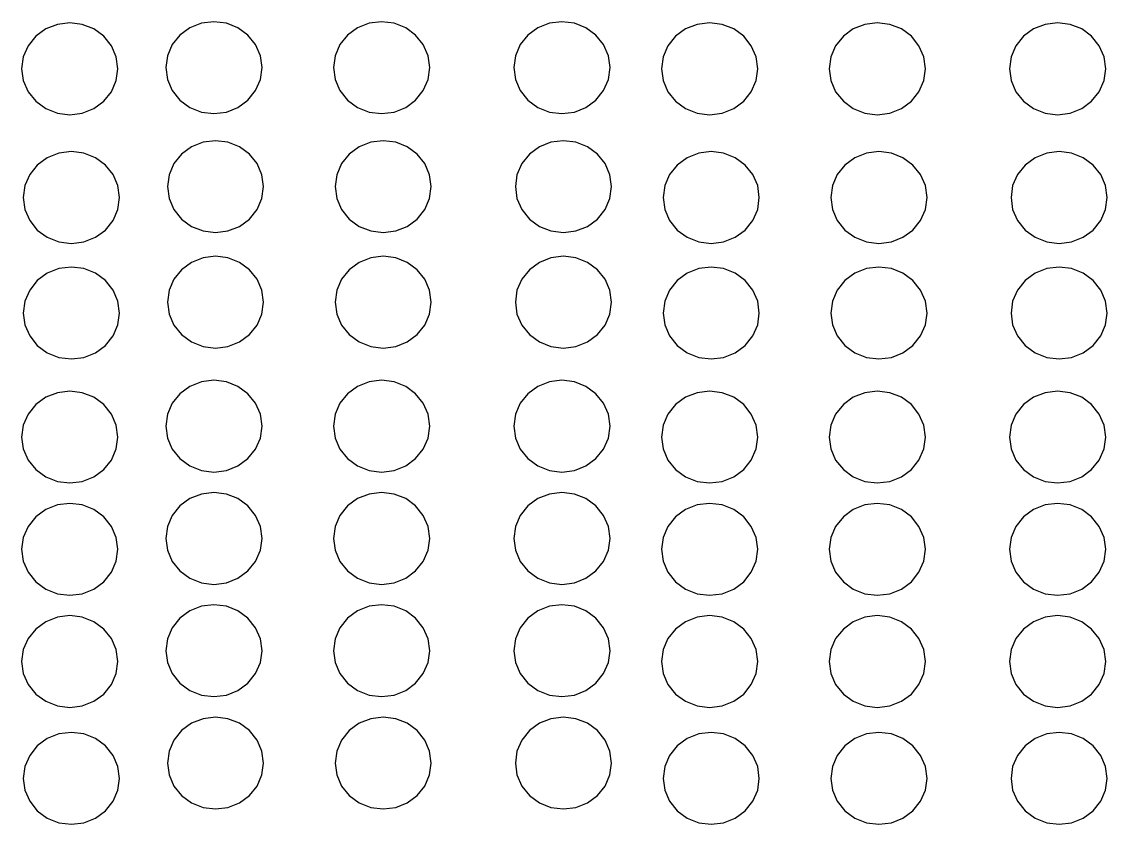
# Model space of a CAD drawing. Header units: inches. Extents: x 710 to 5347, y 114 to 2471.
# Drawn here: x 1098 to 1267.1, y 606.4 to 731.3 of the extents above; entities that cross this region are included whole.
import ezdxf

# ---------------------------------------------------------------- set-up
doc = ezdxf.new("R2010")
doc.units = ezdxf.units.IN
doc.header["$MEASUREMENT"] = 0
doc.layers.add('Edges', color=7, linetype='Continuous')

# ---------------------------------------------------------------- blocks, each defined once
blk = doc.blocks.new('fire alarm fr')
at = {"layer": 'Edges'}
for p, q in [((-2015.61, 916.46), (-2017.16, 915.33)), ((-2013.8, 917.18), (-2015.61, 916.46)), ((-2011.86, 917.42), (-2013.8, 917.18)), ((-2009.92, 917.18), (-2011.86, 917.42)), ((-2008.11, 916.46), (-2009.92, 917.18)), ((-2006.56, 915.33), (-2008.11, 916.46)), ((-1993.16, 916.63), (-1994.71, 915.5)), ((-1991.35, 917.35), (-1993.16, 916.63)), ((-1989.41, 917.59), (-1991.35, 917.35)), ((-1987.47, 917.35), (-1989.41, 917.59)), ((-1985.67, 916.63), (-1987.47, 917.35)), ((-1984.11, 915.5), (-1985.67, 916.63)), ((-1967.04, 916.63), (-1968.59, 915.5)), ((-1965.24, 917.35), (-1967.04, 916.63)), ((-1963.3, 917.59), (-1965.24, 917.35)), ((-1961.36, 917.35), (-1963.3, 917.59)), ((-1959.55, 916.63), (-1961.36, 917.35)), ((-1958, 915.5), (-1959.55, 916.63)), ((-1938.97, 916.63), (-1940.52, 915.5)), ((-1937.16, 917.35), (-1938.97, 916.63)), ((-1935.22, 917.59), (-1937.16, 917.35)), ((-1933.28, 917.35), (-1935.22, 917.59)), ((-1931.47, 916.63), (-1933.28, 917.35)), ((-1929.92, 915.5), (-1931.47, 916.63)), ((-1915.96, 916.46), (-1917.51, 915.33)), ((-1914.15, 917.18), (-1915.96, 916.46)), ((-1912.21, 917.42), (-1914.15, 917.18)), ((-1910.27, 917.18), (-1912.21, 917.42)), ((-1908.47, 916.46), (-1910.27, 917.18)), ((-1906.91, 915.33), (-1908.47, 916.46)), ((-1889.84, 916.46), (-1891.39, 915.33)), ((-1888.04, 917.18), (-1889.84, 916.46)), ((-1886.1, 917.42), (-1888.04, 917.18)), ((-1884.16, 917.18), (-1886.1, 917.42)), ((-1882.35, 916.46), (-1884.16, 917.18)), ((-1880.8, 915.33), (-1882.35, 916.46)), ((-1861.77, 916.46), (-1863.32, 915.33)), ((-1859.96, 917.18), (-1861.77, 916.46)), ((-1858.02, 917.42), (-1859.96, 917.18)), ((-1856.08, 917.18), (-1858.02, 917.42)), ((-1854.27, 916.46), (-1856.08, 917.18)), ((-1852.72, 915.33), (-1854.27, 916.46)), ((-2017.16, 915.33), (-2018.35, 913.85)), ((-2005.37, 913.85), (-2006.56, 915.33)), ((-1994.71, 915.5), (-1995.9, 914.02)), ((-1982.92, 914.02), (-1984.11, 915.5)), ((-1968.59, 915.5), (-1969.79, 914.02)), ((-1956.81, 914.02), (-1958, 915.5)), ((-1940.52, 915.5), (-1941.71, 914.02)), ((-1928.73, 914.02), (-1929.92, 915.5)), ((-1917.51, 915.33), (-1918.7, 913.85)), ((-1905.72, 913.85), (-1906.91, 915.33)), ((-1891.39, 915.33), (-1892.59, 913.85)), ((-1879.61, 913.85), (-1880.8, 915.33)), ((-1863.32, 915.33), (-1864.51, 913.85)), ((-1851.53, 913.85), (-1852.72, 915.33)), ((-2018.35, 913.85), (-2019.1, 912.12)), ((-2004.62, 912.12), (-2005.37, 913.85)), ((-1995.9, 914.02), (-1996.65, 912.29)), ((-1982.17, 912.29), (-1982.92, 914.02)), ((-1969.79, 914.02), (-1970.53, 912.29)), ((-1956.06, 912.29), (-1956.81, 914.02)), ((-1941.71, 914.02), (-1942.46, 912.29)), ((-1927.98, 912.29), (-1928.73, 914.02)), ((-1918.7, 913.85), (-1919.45, 912.12)), ((-1904.97, 912.12), (-1905.72, 913.85)), ((-1892.59, 913.85), (-1893.33, 912.12)), ((-1878.86, 912.12), (-1879.61, 913.85)), ((-1864.51, 913.85), (-1865.26, 912.12)), ((-1850.78, 912.12), (-1851.53, 913.85)), ((-2019.1, 912.12), (-2019.36, 910.27)), ((-2004.37, 910.27), (-2004.62, 912.12)), ((-1996.65, 912.29), (-1996.91, 910.44)), ((-1981.92, 910.44), (-1982.17, 912.29)), ((-1970.53, 912.29), (-1970.79, 910.44)), ((-1955.8, 910.44), (-1956.06, 912.29)), ((-1942.46, 912.29), (-1942.72, 910.44)), ((-1927.73, 910.44), (-1927.98, 912.29)), ((-1919.45, 912.12), (-1919.71, 910.27)), ((-1904.72, 910.27), (-1904.97, 912.12)), ((-1893.33, 912.12), (-1893.59, 910.27)), ((-1878.6, 910.27), (-1878.86, 912.12)), ((-1865.26, 912.12), (-1865.52, 910.27)), ((-1850.53, 910.27), (-1850.78, 912.12)), ((-2019.36, 910.27), (-2019.1, 908.42)), ((-2004.62, 908.42), (-2004.37, 910.27)), ((-1996.91, 910.44), (-1996.65, 908.59)), ((-1982.17, 908.59), (-1981.92, 910.44)), ((-1970.79, 910.44), (-1970.53, 908.59)), ((-1956.06, 908.59), (-1955.8, 910.44)), ((-1942.72, 910.44), (-1942.46, 908.59)), ((-1927.98, 908.59), (-1927.73, 910.44)), ((-1919.71, 910.27), (-1919.45, 908.42)), ((-1904.97, 908.42), (-1904.72, 910.27)), ((-1893.59, 910.27), (-1893.33, 908.42)), ((-1878.86, 908.42), (-1878.6, 910.27)), ((-1865.52, 910.27), (-1865.26, 908.42)), ((-1850.78, 908.42), (-1850.53, 910.27)), ((-2019.1, 908.42), (-2018.35, 906.7)), ((-2005.37, 906.7), (-2004.62, 908.42)), ((-1996.65, 908.59), (-1995.9, 906.87)), ((-1982.92, 906.87), (-1982.17, 908.59)), ((-1970.53, 908.59), (-1969.79, 906.87)), ((-1956.81, 906.87), (-1956.06, 908.59)), ((-1942.46, 908.59), (-1941.71, 906.87)), ((-1928.73, 906.87), (-1927.98, 908.59)), ((-1919.45, 908.42), (-1918.7, 906.7)), ((-1905.72, 906.7), (-1904.97, 908.42)), ((-1893.33, 908.42), (-1892.59, 906.7)), ((-1879.61, 906.7), (-1878.86, 908.42)), ((-1865.26, 908.42), (-1864.51, 906.7)), ((-1851.53, 906.7), (-1850.78, 908.42)), ((-2018.35, 906.7), (-2017.16, 905.22)), ((-2006.56, 905.22), (-2005.37, 906.7)), ((-1995.9, 906.87), (-1994.71, 905.38)), ((-1984.11, 905.38), (-1982.92, 906.87)), ((-1969.79, 906.87), (-1968.59, 905.38)), ((-1958, 905.38), (-1956.81, 906.87)), ((-1941.71, 906.87), (-1940.52, 905.38)), ((-1929.92, 905.38), (-1928.73, 906.87)), ((-1918.7, 906.7), (-1917.51, 905.22)), ((-1906.91, 905.22), (-1905.72, 906.7)), ((-1892.59, 906.7), (-1891.39, 905.22)), ((-1880.8, 905.22), (-1879.61, 906.7)), ((-1864.51, 906.7), (-1863.32, 905.22)), ((-1852.72, 905.22), (-1851.53, 906.7)), ((-2017.16, 905.22), (-2015.61, 904.08)), ((-2008.11, 904.08), (-2006.56, 905.22)), ((-1994.71, 905.38), (-1993.16, 904.25)), ((-1985.67, 904.25), (-1984.11, 905.38)), ((-1968.59, 905.38), (-1967.04, 904.25)), ((-1959.55, 904.25), (-1958, 905.38)), ((-1940.52, 905.38), (-1938.97, 904.25)), ((-1931.47, 904.25), (-1929.92, 905.38)), ((-1917.51, 905.22), (-1915.96, 904.08)), ((-1908.47, 904.08), (-1906.91, 905.22)), ((-1891.39, 905.22), (-1889.84, 904.08)), ((-1882.35, 904.08), (-1880.8, 905.22)), ((-1863.32, 905.22), (-1861.77, 904.08)), ((-1854.27, 904.08), (-1852.72, 905.22)), ((-2015.61, 904.08), (-2013.8, 903.36)), ((-2013.8, 903.36), (-2011.86, 903.12)), ((-2011.86, 903.12), (-2009.92, 903.36)), ((-2009.92, 903.36), (-2008.11, 904.08)), ((-1993.16, 904.25), (-1991.35, 903.53)), ((-1991.35, 903.53), (-1989.41, 903.29)), ((-1989.41, 903.29), (-1987.47, 903.53)), ((-1987.47, 903.53), (-1985.67, 904.25)), ((-1967.04, 904.25), (-1965.24, 903.53)), ((-1965.24, 903.53), (-1963.3, 903.29)), ((-1963.3, 903.29), (-1961.36, 903.53)), ((-1961.36, 903.53), (-1959.55, 904.25)), ((-1938.97, 904.25), (-1937.16, 903.53)), ((-1937.16, 903.53), (-1935.22, 903.29)), ((-1935.22, 903.29), (-1933.28, 903.53)), ((-1933.28, 903.53), (-1931.47, 904.25)), ((-1915.96, 904.08), (-1914.15, 903.36)), ((-1914.15, 903.36), (-1912.21, 903.12)), ((-1912.21, 903.12), (-1910.27, 903.36)), ((-1910.27, 903.36), (-1908.47, 904.08)), ((-1889.84, 904.08), (-1888.04, 903.36)), ((-1888.04, 903.36), (-1886.1, 903.12)), ((-1886.1, 903.12), (-1884.16, 903.36)), ((-1884.16, 903.36), (-1882.35, 904.08)), ((-1861.77, 904.08), (-1859.96, 903.36)), ((-1859.96, 903.36), (-1858.02, 903.12)), ((-1858.02, 903.12), (-1856.08, 903.36)), ((-1856.08, 903.36), (-1854.27, 904.08)), ((-1992.92, 898.12), (-1994.47, 896.98)), ((-1991.11, 898.83), (-1992.92, 898.12)), ((-1989.17, 899.07), (-1991.11, 898.83)), ((-1987.23, 898.83), (-1989.17, 899.07)), ((-1985.42, 898.12), (-1987.23, 898.83)), ((-1983.87, 896.98), (-1985.42, 898.12)), ((-1966.8, 898.12), (-1968.35, 896.98)), ((-1964.99, 898.83), (-1966.8, 898.12)), ((-1963.05, 899.07), (-1964.99, 898.83)), ((-1961.11, 898.83), (-1963.05, 899.07)), ((-1959.31, 898.12), (-1961.11, 898.83)), ((-1957.76, 896.98), (-1959.31, 898.12)), ((-1938.73, 898.12), (-1940.28, 896.98)), ((-1936.92, 898.83), (-1938.73, 898.12)), ((-1934.98, 899.07), (-1936.92, 898.83)), ((-1933.04, 898.83), (-1934.98, 899.07)), ((-1931.23, 898.12), (-1933.04, 898.83)), ((-1929.68, 896.98), (-1931.23, 898.12)), ((-2015.37, 896.42), (-2016.92, 895.28)), ((-2013.56, 897.13), (-2015.37, 896.42)), ((-2011.62, 897.38), (-2013.56, 897.13)), ((-2009.68, 897.13), (-2011.62, 897.38)), ((-2007.87, 896.42), (-2009.68, 897.13)), ((-2006.32, 895.28), (-2007.87, 896.42)), ((-1994.47, 896.98), (-1995.66, 895.5)), ((-1982.68, 895.5), (-1983.87, 896.98)), ((-1968.35, 896.98), (-1969.54, 895.5)), ((-1956.56, 895.5), (-1957.76, 896.98)), ((-1940.28, 896.98), (-1941.47, 895.5)), ((-1928.49, 895.5), (-1929.68, 896.98)), ((-1915.72, 896.42), (-1917.27, 895.28)), ((-1913.91, 897.13), (-1915.72, 896.42)), ((-1911.97, 897.38), (-1913.91, 897.13)), ((-1910.03, 897.13), (-1911.97, 897.38)), ((-1908.22, 896.42), (-1910.03, 897.13)), ((-1906.67, 895.28), (-1908.22, 896.42)), ((-1889.6, 896.42), (-1891.15, 895.28)), ((-1887.79, 897.13), (-1889.6, 896.42)), ((-1885.85, 897.38), (-1887.79, 897.13)), ((-1883.91, 897.13), (-1885.85, 897.38)), ((-1882.11, 896.42), (-1883.91, 897.13)), ((-1880.56, 895.28), (-1882.11, 896.42)), ((-1861.53, 896.42), (-1863.08, 895.28)), ((-1859.72, 897.13), (-1861.53, 896.42)), ((-1857.78, 897.38), (-1859.72, 897.13)), ((-1855.84, 897.13), (-1857.78, 897.38)), ((-1854.03, 896.42), (-1855.84, 897.13)), ((-1852.48, 895.28), (-1854.03, 896.42)), ((-2016.92, 895.28), (-2018.11, 893.8)), ((-2005.13, 893.8), (-2006.32, 895.28)), ((-1995.66, 895.5), (-1996.41, 893.78)), ((-1981.93, 893.78), (-1982.68, 895.5)), ((-1969.54, 895.5), (-1970.29, 893.78)), ((-1955.82, 893.78), (-1956.56, 895.5)), ((-1941.47, 895.5), (-1942.22, 893.78)), ((-1927.74, 893.78), (-1928.49, 895.5)), ((-1917.27, 895.28), (-1918.46, 893.8)), ((-1905.48, 893.8), (-1906.67, 895.28)), ((-1891.15, 895.28), (-1892.34, 893.8)), ((-1879.36, 893.8), (-1880.56, 895.28)), ((-1863.08, 895.28), (-1864.27, 893.8)), ((-1851.29, 893.8), (-1852.48, 895.28)), ((-2018.11, 893.8), (-2018.86, 892.08)), ((-2004.38, 892.08), (-2005.13, 893.8)), ((-1996.41, 893.78), (-1996.67, 891.92)), ((-1981.68, 891.92), (-1981.93, 893.78)), ((-1970.29, 893.78), (-1970.55, 891.92)), ((-1955.56, 891.92), (-1955.82, 893.78)), ((-1942.22, 893.78), (-1942.47, 891.92)), ((-1927.49, 891.92), (-1927.74, 893.78)), ((-1918.46, 893.8), (-1919.21, 892.08)), ((-1904.73, 892.08), (-1905.48, 893.8)), ((-1892.34, 893.8), (-1893.09, 892.08)), ((-1878.62, 892.08), (-1879.36, 893.8)), ((-1864.27, 893.8), (-1865.02, 892.08)), ((-1850.54, 892.08), (-1851.29, 893.8)), ((-2018.86, 892.08), (-2019.11, 890.23)), ((-2004.13, 890.23), (-2004.38, 892.08)), ((-1996.67, 891.92), (-1996.41, 890.07)), ((-1981.93, 890.07), (-1981.68, 891.92)), ((-1970.55, 891.92), (-1970.29, 890.07)), ((-1955.82, 890.07), (-1955.56, 891.92)), ((-1942.47, 891.92), (-1942.22, 890.07)), ((-1927.74, 890.07), (-1927.49, 891.92)), ((-1919.21, 892.08), (-1919.47, 890.23)), ((-1904.48, 890.23), (-1904.73, 892.08)), ((-1893.09, 892.08), (-1893.35, 890.23)), ((-1878.36, 890.23), (-1878.62, 892.08)), ((-1865.02, 892.08), (-1865.27, 890.23)), ((-1850.29, 890.23), (-1850.54, 892.08)), ((-2019.11, 890.23), (-2018.86, 888.38)), ((-2004.38, 888.38), (-2004.13, 890.23)), ((-1996.41, 890.07), (-1995.66, 888.35)), ((-1982.68, 888.35), (-1981.93, 890.07)), ((-1970.29, 890.07), (-1969.54, 888.35)), ((-1956.56, 888.35), (-1955.82, 890.07)), ((-1942.22, 890.07), (-1941.47, 888.35)), ((-1928.49, 888.35), (-1927.74, 890.07)), ((-1919.47, 890.23), (-1919.21, 888.38)), ((-1904.73, 888.38), (-1904.48, 890.23)), ((-1893.35, 890.23), (-1893.09, 888.38)), ((-1878.62, 888.38), (-1878.36, 890.23)), ((-1865.27, 890.23), (-1865.02, 888.38)), ((-1850.54, 888.38), (-1850.29, 890.23)), ((-2018.86, 888.38), (-2018.11, 886.65)), ((-2005.13, 886.65), (-2004.38, 888.38)), ((-1995.66, 888.35), (-1994.47, 886.87)), ((-1983.87, 886.87), (-1982.68, 888.35)), ((-1969.54, 888.35), (-1968.35, 886.87)), ((-1957.76, 886.87), (-1956.56, 888.35)), ((-1941.47, 888.35), (-1940.28, 886.87)), ((-1929.68, 886.87), (-1928.49, 888.35)), ((-1919.21, 888.38), (-1918.46, 886.65)), ((-1905.48, 886.65), (-1904.73, 888.38)), ((-1893.09, 888.38), (-1892.34, 886.65)), ((-1879.36, 886.65), (-1878.62, 888.38)), ((-1865.02, 888.38), (-1864.27, 886.65)), ((-1851.29, 886.65), (-1850.54, 888.38)), ((-2018.11, 886.65), (-2016.92, 885.17)), ((-2006.32, 885.17), (-2005.13, 886.65)), ((-1994.47, 886.87), (-1992.92, 885.73)), ((-1985.42, 885.73), (-1983.87, 886.87)), ((-1968.35, 886.87), (-1966.8, 885.73)), ((-1959.31, 885.73), (-1957.76, 886.87)), ((-1940.28, 886.87), (-1938.73, 885.73)), ((-1931.23, 885.73), (-1929.68, 886.87)), ((-1918.46, 886.65), (-1917.27, 885.17)), ((-1906.67, 885.17), (-1905.48, 886.65)), ((-1892.34, 886.65), (-1891.15, 885.17)), ((-1880.56, 885.17), (-1879.36, 886.65)), ((-1864.27, 886.65), (-1863.08, 885.17)), ((-1852.48, 885.17), (-1851.29, 886.65)), ((-2016.92, 885.17), (-2015.37, 884.04)), ((-2007.87, 884.04), (-2006.32, 885.17)), ((-1992.92, 885.73), (-1991.11, 885.02)), ((-1991.11, 885.02), (-1989.17, 884.78)), ((-1989.17, 884.78), (-1987.23, 885.02)), ((-1987.23, 885.02), (-1985.42, 885.73)), ((-1966.8, 885.73), (-1964.99, 885.02)), ((-1964.99, 885.02), (-1963.05, 884.78)), ((-1963.05, 884.78), (-1961.11, 885.02)), ((-1961.11, 885.02), (-1959.31, 885.73)), ((-1938.73, 885.73), (-1936.92, 885.02)), ((-1936.92, 885.02), (-1934.98, 884.78)), ((-1934.98, 884.78), (-1933.04, 885.02)), ((-1933.04, 885.02), (-1931.23, 885.73)), ((-1917.27, 885.17), (-1915.72, 884.04)), ((-1908.22, 884.04), (-1906.67, 885.17)), ((-1891.15, 885.17), (-1889.6, 884.04)), ((-1882.11, 884.04), (-1880.56, 885.17)), ((-1863.08, 885.17), (-1861.53, 884.04)), ((-1854.03, 884.04), (-1852.48, 885.17)), ((-2015.37, 884.04), (-2013.56, 883.32)), ((-2013.56, 883.32), (-2011.62, 883.08)), ((-2011.62, 883.08), (-2009.68, 883.32)), ((-2009.68, 883.32), (-2007.87, 884.04)), ((-1915.72, 884.04), (-1913.91, 883.32)), ((-1913.91, 883.32), (-1911.97, 883.08)), ((-1911.97, 883.08), (-1910.03, 883.32)), ((-1910.03, 883.32), (-1908.22, 884.04)), ((-1889.6, 884.04), (-1887.79, 883.32)), ((-1887.79, 883.32), (-1885.85, 883.08)), ((-1885.85, 883.08), (-1883.91, 883.32)), ((-1883.91, 883.32), (-1882.11, 884.04)), ((-1861.53, 884.04), (-1859.72, 883.32)), ((-1859.72, 883.32), (-1857.78, 883.08)), ((-1857.78, 883.08), (-1855.84, 883.32)), ((-1855.84, 883.32), (-1854.03, 884.04)), ((-1991.11, 880.85), (-1992.92, 880.14)), ((-1989.17, 881.1), (-1991.11, 880.85)), ((-1987.23, 880.85), (-1989.17, 881.1)), ((-1985.42, 880.14), (-1987.23, 880.85)), ((-1964.99, 880.85), (-1966.8, 880.14)), ((-1963.05, 881.1), (-1964.99, 880.85)), ((-1961.11, 880.85), (-1963.05, 881.1)), ((-1959.31, 880.14), (-1961.11, 880.85)), ((-1936.92, 880.85), (-1938.73, 880.14)), ((-1934.98, 881.1), (-1936.92, 880.85)), ((-1933.04, 880.85), (-1934.98, 881.1)), ((-1931.23, 880.14), (-1933.04, 880.85)), ((-2011.62, 879.4), (-2013.56, 879.16)), ((-2009.68, 879.16), (-2011.62, 879.4)), ((-1992.92, 880.14), (-1994.47, 879)), ((-1983.87, 879), (-1985.42, 880.14)), ((-1966.8, 880.14), (-1968.35, 879)), ((-1957.76, 879), (-1959.31, 880.14)), ((-1938.73, 880.14), (-1940.28, 879)), ((-1929.68, 879), (-1931.23, 880.14)), ((-1911.97, 879.4), (-1913.91, 879.16)), ((-1910.03, 879.16), (-1911.97, 879.4)), ((-1885.85, 879.4), (-1887.79, 879.16)), ((-1883.91, 879.16), (-1885.85, 879.4)), ((-1857.78, 879.4), (-1859.72, 879.16)), ((-1855.84, 879.16), (-1857.78, 879.4)), ((-2015.37, 878.44), (-2016.92, 877.31)), ((-2013.56, 879.16), (-2015.37, 878.44)), ((-2007.87, 878.44), (-2009.68, 879.16)), ((-2006.32, 877.31), (-2007.87, 878.44)), ((-1995.66, 877.52), (-1996.41, 875.8)), ((-1994.47, 879), (-1995.66, 877.52)), ((-1982.68, 877.52), (-1983.87, 879)), ((-1981.93, 875.8), (-1982.68, 877.52)), ((-1969.54, 877.52), (-1970.29, 875.8)), ((-1968.35, 879), (-1969.54, 877.52)), ((-1956.56, 877.52), (-1957.76, 879)), ((-1955.82, 875.8), (-1956.56, 877.52)), ((-1941.47, 877.52), (-1942.22, 875.8)), ((-1940.28, 879), (-1941.47, 877.52)), ((-1928.49, 877.52), (-1929.68, 879)), ((-1927.74, 875.8), (-1928.49, 877.52)), ((-1915.72, 878.44), (-1917.27, 877.31)), ((-1913.91, 879.16), (-1915.72, 878.44)), ((-1908.22, 878.44), (-1910.03, 879.16)), ((-1906.67, 877.31), (-1908.22, 878.44)), ((-1889.6, 878.44), (-1891.15, 877.31)), ((-1887.79, 879.16), (-1889.6, 878.44)), ((-1882.11, 878.44), (-1883.91, 879.16)), ((-1880.56, 877.31), (-1882.11, 878.44)), ((-1861.53, 878.44), (-1863.08, 877.31)), ((-1859.72, 879.16), (-1861.53, 878.44)), ((-1854.03, 878.44), (-1855.84, 879.16)), ((-1852.48, 877.31), (-1854.03, 878.44)), ((-2018.11, 875.83), (-2018.86, 874.1)), ((-2016.92, 877.31), (-2018.11, 875.83)), ((-2005.13, 875.83), (-2006.32, 877.31)), ((-2004.38, 874.1), (-2005.13, 875.83)), ((-1996.41, 875.8), (-1996.67, 873.95)), ((-1981.68, 873.95), (-1981.93, 875.8)), ((-1970.29, 875.8), (-1970.55, 873.95)), ((-1955.56, 873.95), (-1955.82, 875.8)), ((-1942.22, 875.8), (-1942.47, 873.95)), ((-1927.49, 873.95), (-1927.74, 875.8)), ((-1918.46, 875.83), (-1919.21, 874.1)), ((-1917.27, 877.31), (-1918.46, 875.83)), ((-1905.48, 875.83), (-1906.67, 877.31)), ((-1904.73, 874.1), (-1905.48, 875.83)), ((-1892.34, 875.83), (-1893.09, 874.1)), ((-1891.15, 877.31), (-1892.34, 875.83)), ((-1879.36, 875.83), (-1880.56, 877.31)), ((-1878.62, 874.1), (-1879.36, 875.83)), ((-1864.27, 875.83), (-1865.02, 874.1)), ((-1863.08, 877.31), (-1864.27, 875.83)), ((-1851.29, 875.83), (-1852.48, 877.31)), ((-1850.54, 874.1), (-1851.29, 875.83)), ((-2018.86, 874.1), (-2019.11, 872.25)), ((-2004.13, 872.25), (-2004.38, 874.1)), ((-1919.21, 874.1), (-1919.47, 872.25)), ((-1904.48, 872.25), (-1904.73, 874.1)), ((-1893.09, 874.1), (-1893.35, 872.25)), ((-1878.36, 872.25), (-1878.62, 874.1)), ((-1865.02, 874.1), (-1865.27, 872.25)), ((-1850.29, 872.25), (-1850.54, 874.1)), ((-1996.67, 873.95), (-1996.41, 872.1)), ((-1981.93, 872.1), (-1981.68, 873.95)), ((-1970.55, 873.95), (-1970.29, 872.1)), ((-1955.82, 872.1), (-1955.56, 873.95)), ((-1942.47, 873.95), (-1942.22, 872.1)), ((-1927.74, 872.1), (-1927.49, 873.95)), ((-2019.11, 872.25), (-2018.86, 870.4)), ((-2004.38, 870.4), (-2004.13, 872.25)), ((-1996.41, 872.1), (-1995.66, 870.37)), ((-1982.68, 870.37), (-1981.93, 872.1)), ((-1970.29, 872.1), (-1969.54, 870.37)), ((-1956.56, 870.37), (-1955.82, 872.1)), ((-1942.22, 872.1), (-1941.47, 870.37)), ((-1928.49, 870.37), (-1927.74, 872.1)), ((-1919.47, 872.25), (-1919.21, 870.4)), ((-1904.73, 870.4), (-1904.48, 872.25)), ((-1893.35, 872.25), (-1893.09, 870.4)), ((-1878.62, 870.4), (-1878.36, 872.25)), ((-1865.27, 872.25), (-1865.02, 870.4)), ((-1850.54, 870.4), (-1850.29, 872.25)), ((-2018.86, 870.4), (-2018.11, 868.68)), ((-2005.13, 868.68), (-2004.38, 870.4)), ((-1995.66, 870.37), (-1994.47, 868.89)), ((-1983.87, 868.89), (-1982.68, 870.37)), ((-1969.54, 870.37), (-1968.35, 868.89)), ((-1957.76, 868.89), (-1956.56, 870.37)), ((-1941.47, 870.37), (-1940.28, 868.89)), ((-1929.68, 868.89), (-1928.49, 870.37)), ((-1919.21, 870.4), (-1918.46, 868.68)), ((-1905.48, 868.68), (-1904.73, 870.4)), ((-1893.09, 870.4), (-1892.34, 868.68)), ((-1879.36, 868.68), (-1878.62, 870.4)), ((-1865.02, 870.4), (-1864.27, 868.68)), ((-1851.29, 868.68), (-1850.54, 870.4)), ((-2018.11, 868.68), (-2016.92, 867.2)), ((-2006.32, 867.2), (-2005.13, 868.68)), ((-1994.47, 868.89), (-1992.92, 867.76)), ((-1992.92, 867.76), (-1991.11, 867.04)), ((-1987.23, 867.04), (-1985.42, 867.76)), ((-1985.42, 867.76), (-1983.87, 868.89)), ((-1968.35, 868.89), (-1966.8, 867.76)), ((-1966.8, 867.76), (-1964.99, 867.04)), ((-1961.11, 867.04), (-1959.31, 867.76)), ((-1959.31, 867.76), (-1957.76, 868.89)), ((-1940.28, 868.89), (-1938.73, 867.76)), ((-1938.73, 867.76), (-1936.92, 867.04)), ((-1933.04, 867.04), (-1931.23, 867.76)), ((-1931.23, 867.76), (-1929.68, 868.89)), ((-1918.46, 868.68), (-1917.27, 867.2)), ((-1906.67, 867.2), (-1905.48, 868.68)), ((-1892.34, 868.68), (-1891.15, 867.2)), ((-1880.56, 867.2), (-1879.36, 868.68)), ((-1864.27, 868.68), (-1863.08, 867.2)), ((-1852.48, 867.2), (-1851.29, 868.68)), ((-2016.92, 867.2), (-2015.37, 866.06)), ((-2015.37, 866.06), (-2013.56, 865.35)), ((-2009.68, 865.35), (-2007.87, 866.06)), ((-2007.87, 866.06), (-2006.32, 867.2)), ((-1991.11, 867.04), (-1989.17, 866.8)), ((-1989.17, 866.8), (-1987.23, 867.04)), ((-1964.99, 867.04), (-1963.05, 866.8)), ((-1963.05, 866.8), (-1961.11, 867.04)), ((-1936.92, 867.04), (-1934.98, 866.8)), ((-1934.98, 866.8), (-1933.04, 867.04)), ((-1917.27, 867.2), (-1915.72, 866.06)), ((-1915.72, 866.06), (-1913.91, 865.35)), ((-1910.03, 865.35), (-1908.22, 866.06)), ((-1908.22, 866.06), (-1906.67, 867.2)), ((-1891.15, 867.2), (-1889.6, 866.06)), ((-1889.6, 866.06), (-1887.79, 865.35)), ((-1883.91, 865.35), (-1882.11, 866.06)), ((-1882.11, 866.06), (-1880.56, 867.2)), ((-1863.08, 867.2), (-1861.53, 866.06)), ((-1861.53, 866.06), (-1859.72, 865.35)), ((-1855.84, 865.35), (-1854.03, 866.06)), ((-1854.03, 866.06), (-1852.48, 867.2)), ((-2013.56, 865.35), (-2011.62, 865.1)), ((-2011.62, 865.1), (-2009.68, 865.35)), ((-1913.91, 865.35), (-1911.97, 865.1)), ((-1911.97, 865.1), (-1910.03, 865.35)), ((-1887.79, 865.35), (-1885.85, 865.1)), ((-1885.85, 865.1), (-1883.91, 865.35)), ((-1859.72, 865.35), (-1857.78, 865.1)), ((-1857.78, 865.1), (-1855.84, 865.35)), ((-1993.16, 860.83), (-1994.71, 859.7)), ((-1991.35, 861.55), (-1993.16, 860.83)), ((-1989.41, 861.79), (-1991.35, 861.55)), ((-1987.47, 861.55), (-1989.41, 861.79)), ((-1985.67, 860.83), (-1987.47, 861.55)), ((-1984.11, 859.7), (-1985.67, 860.83)), ((-1967.04, 860.83), (-1968.59, 859.7)), ((-1965.24, 861.55), (-1967.04, 860.83)), ((-1963.3, 861.79), (-1965.24, 861.55)), ((-1961.36, 861.55), (-1963.3, 861.79)), ((-1959.55, 860.83), (-1961.36, 861.55)), ((-1958, 859.7), (-1959.55, 860.83)), ((-1938.97, 860.83), (-1940.52, 859.7)), ((-1937.16, 861.55), (-1938.97, 860.83)), ((-1935.22, 861.79), (-1937.16, 861.55)), ((-1933.28, 861.55), (-1935.22, 861.79)), ((-1931.47, 860.83), (-1933.28, 861.55)), ((-1929.92, 859.7), (-1931.47, 860.83)), ((-2015.61, 859.14), (-2017.16, 858)), ((-2013.8, 859.85), (-2015.61, 859.14)), ((-2011.86, 860.1), (-2013.8, 859.85)), ((-2009.92, 859.85), (-2011.86, 860.1)), ((-2008.11, 859.14), (-2009.92, 859.85)), ((-2006.56, 858), (-2008.11, 859.14)), ((-1994.71, 859.7), (-1995.9, 858.22)), ((-1982.92, 858.22), (-1984.11, 859.7)), ((-1968.59, 859.7), (-1969.79, 858.22)), ((-1956.81, 858.22), (-1958, 859.7)), ((-1940.52, 859.7), (-1941.71, 858.22)), ((-1928.73, 858.22), (-1929.92, 859.7)), ((-1915.96, 859.14), (-1917.51, 858)), ((-1914.15, 859.85), (-1915.96, 859.14)), ((-1912.21, 860.1), (-1914.15, 859.85)), ((-1910.27, 859.85), (-1912.21, 860.1)), ((-1908.47, 859.14), (-1910.27, 859.85)), ((-1906.91, 858), (-1908.47, 859.14)), ((-1889.84, 859.14), (-1891.39, 858)), ((-1888.04, 859.85), (-1889.84, 859.14)), ((-1886.1, 860.1), (-1888.04, 859.85)), ((-1884.16, 859.85), (-1886.1, 860.1)), ((-1882.35, 859.14), (-1884.16, 859.85)), ((-1880.8, 858), (-1882.35, 859.14)), ((-1861.77, 859.14), (-1863.32, 858)), ((-1859.96, 859.85), (-1861.77, 859.14)), ((-1858.02, 860.1), (-1859.96, 859.85)), ((-1856.08, 859.85), (-1858.02, 860.1)), ((-1854.27, 859.14), (-1856.08, 859.85)), ((-1852.72, 858), (-1854.27, 859.14)), ((-2017.16, 858), (-2018.35, 856.52)), ((-2005.37, 856.52), (-2006.56, 858)), ((-1995.9, 858.22), (-1996.65, 856.49)), ((-1982.17, 856.49), (-1982.92, 858.22)), ((-1969.79, 858.22), (-1970.53, 856.49)), ((-1956.06, 856.49), (-1956.81, 858.22)), ((-1941.71, 858.22), (-1942.46, 856.49)), ((-1927.98, 856.49), (-1928.73, 858.22)), ((-1917.51, 858), (-1918.7, 856.52)), ((-1905.72, 856.52), (-1906.91, 858)), ((-1891.39, 858), (-1892.59, 856.52)), ((-1879.61, 856.52), (-1880.8, 858)), ((-1863.32, 858), (-1864.51, 856.52)), ((-1851.53, 856.52), (-1852.72, 858)), ((-2018.35, 856.52), (-2019.1, 854.8)), ((-2004.62, 854.8), (-2005.37, 856.52)), ((-1996.65, 856.49), (-1996.91, 854.64)), ((-1981.92, 854.64), (-1982.17, 856.49)), ((-1970.53, 856.49), (-1970.79, 854.64)), ((-1955.8, 854.64), (-1956.06, 856.49)), ((-1942.46, 856.49), (-1942.72, 854.64)), ((-1927.73, 854.64), (-1927.98, 856.49)), ((-1918.7, 856.52), (-1919.45, 854.8)), ((-1904.97, 854.8), (-1905.72, 856.52)), ((-1892.59, 856.52), (-1893.33, 854.8)), ((-1878.86, 854.8), (-1879.61, 856.52)), ((-1864.51, 856.52), (-1865.26, 854.8)), ((-1850.78, 854.8), (-1851.53, 856.52)), ((-2019.1, 854.8), (-2019.36, 852.95)), ((-2004.37, 852.95), (-2004.62, 854.8)), ((-1996.91, 854.64), (-1996.65, 852.79)), ((-1982.17, 852.79), (-1981.92, 854.64)), ((-1970.79, 854.64), (-1970.53, 852.79)), ((-1956.06, 852.79), (-1955.8, 854.64)), ((-1942.72, 854.64), (-1942.46, 852.79)), ((-1927.98, 852.79), (-1927.73, 854.64)), ((-1919.45, 854.8), (-1919.71, 852.95)), ((-1904.72, 852.95), (-1904.97, 854.8)), ((-1893.33, 854.8), (-1893.59, 852.95)), ((-1878.6, 852.95), (-1878.86, 854.8)), ((-1865.26, 854.8), (-1865.52, 852.95)), ((-1850.53, 852.95), (-1850.78, 854.8)), ((-2019.36, 852.95), (-2019.1, 851.1)), ((-2004.62, 851.1), (-2004.37, 852.95)), ((-1996.65, 852.79), (-1995.9, 851.07)), ((-1982.92, 851.07), (-1982.17, 852.79)), ((-1970.53, 852.79), (-1969.79, 851.07)), ((-1956.81, 851.07), (-1956.06, 852.79)), ((-1942.46, 852.79), (-1941.71, 851.07)), ((-1928.73, 851.07), (-1927.98, 852.79)), ((-1919.71, 852.95), (-1919.45, 851.1)), ((-1904.97, 851.1), (-1904.72, 852.95)), ((-1893.59, 852.95), (-1893.33, 851.1)), ((-1878.86, 851.1), (-1878.6, 852.95)), ((-1865.52, 852.95), (-1865.26, 851.1)), ((-1850.78, 851.1), (-1850.53, 852.95)), ((-2019.1, 851.1), (-2018.35, 849.37)), ((-2005.37, 849.37), (-2004.62, 851.1)), ((-1995.9, 851.07), (-1994.71, 849.59)), ((-1984.11, 849.59), (-1982.92, 851.07)), ((-1969.79, 851.07), (-1968.59, 849.59)), ((-1958, 849.59), (-1956.81, 851.07)), ((-1941.71, 851.07), (-1940.52, 849.59)), ((-1929.92, 849.59), (-1928.73, 851.07)), ((-1919.45, 851.1), (-1918.7, 849.37)), ((-1905.72, 849.37), (-1904.97, 851.1)), ((-1893.33, 851.1), (-1892.59, 849.37)), ((-1879.61, 849.37), (-1878.86, 851.1)), ((-1865.26, 851.1), (-1864.51, 849.37)), ((-1851.53, 849.37), (-1850.78, 851.1)), ((-2018.35, 849.37), (-2017.16, 847.89)), ((-2006.56, 847.89), (-2005.37, 849.37)), ((-1994.71, 849.59), (-1993.16, 848.45)), ((-1985.67, 848.45), (-1984.11, 849.59)), ((-1968.59, 849.59), (-1967.04, 848.45)), ((-1959.55, 848.45), (-1958, 849.59)), ((-1940.52, 849.59), (-1938.97, 848.45)), ((-1931.47, 848.45), (-1929.92, 849.59)), ((-1918.7, 849.37), (-1917.51, 847.89)), ((-1906.91, 847.89), (-1905.72, 849.37)), ((-1892.59, 849.37), (-1891.39, 847.89)), ((-1880.8, 847.89), (-1879.61, 849.37)), ((-1864.51, 849.37), (-1863.32, 847.89)), ((-1852.72, 847.89), (-1851.53, 849.37)), ((-2017.16, 847.89), (-2015.61, 846.75)), ((-2008.11, 846.75), (-2006.56, 847.89)), ((-1993.16, 848.45), (-1991.35, 847.74)), ((-1991.35, 847.74), (-1989.41, 847.49)), ((-1989.41, 847.49), (-1987.47, 847.74)), ((-1987.47, 847.74), (-1985.67, 848.45)), ((-1967.04, 848.45), (-1965.24, 847.74)), ((-1965.24, 847.74), (-1963.3, 847.49)), ((-1963.3, 847.49), (-1961.36, 847.74)), ((-1961.36, 847.74), (-1959.55, 848.45)), ((-1938.97, 848.45), (-1937.16, 847.74)), ((-1937.16, 847.74), (-1935.22, 847.49)), ((-1935.22, 847.49), (-1933.28, 847.74)), ((-1933.28, 847.74), (-1931.47, 848.45)), ((-1917.51, 847.89), (-1915.96, 846.75)), ((-1908.47, 846.75), (-1906.91, 847.89)), ((-1891.39, 847.89), (-1889.84, 846.75)), ((-1882.35, 846.75), (-1880.8, 847.89)), ((-1863.32, 847.89), (-1861.77, 846.75)), ((-1854.27, 846.75), (-1852.72, 847.89)), ((-2015.61, 846.75), (-2013.8, 846.04)), ((-2013.8, 846.04), (-2011.86, 845.8)), ((-2011.86, 845.8), (-2009.92, 846.04)), ((-2009.92, 846.04), (-2008.11, 846.75)), ((-1915.96, 846.75), (-1914.15, 846.04)), ((-1914.15, 846.04), (-1912.21, 845.8)), ((-1912.21, 845.8), (-1910.27, 846.04)), ((-1910.27, 846.04), (-1908.47, 846.75)), ((-1889.84, 846.75), (-1888.04, 846.04)), ((-1888.04, 846.04), (-1886.1, 845.8)), ((-1886.1, 845.8), (-1884.16, 846.04)), ((-1884.16, 846.04), (-1882.35, 846.75)), ((-1861.77, 846.75), (-1859.96, 846.04)), ((-1859.96, 846.04), (-1858.02, 845.8)), ((-1858.02, 845.8), (-1856.08, 846.04)), ((-1856.08, 846.04), (-1854.27, 846.75)), ((-1991.35, 844.08), (-1993.16, 843.36)), ((-1989.41, 844.32), (-1991.35, 844.08)), ((-1987.47, 844.08), (-1989.41, 844.32)), ((-1985.67, 843.36), (-1987.47, 844.08)), ((-1965.24, 844.08), (-1967.04, 843.36)), ((-1963.3, 844.32), (-1965.24, 844.08)), ((-1961.36, 844.08), (-1963.3, 844.32)), ((-1959.55, 843.36), (-1961.36, 844.08)), ((-1937.16, 844.08), (-1938.97, 843.36)), ((-1935.22, 844.32), (-1937.16, 844.08)), ((-1933.28, 844.08), (-1935.22, 844.32)), ((-1931.47, 843.36), (-1933.28, 844.08)), ((-2013.8, 842.38), (-2015.61, 841.67)), ((-2011.86, 842.63), (-2013.8, 842.38)), ((-2009.92, 842.38), (-2011.86, 842.63)), ((-2008.11, 841.67), (-2009.92, 842.38)), ((-1994.71, 842.23), (-1995.9, 840.75)), ((-1993.16, 843.36), (-1994.71, 842.23)), ((-1984.11, 842.23), (-1985.67, 843.36)), ((-1982.92, 840.75), (-1984.11, 842.23)), ((-1968.59, 842.23), (-1969.79, 840.75)), ((-1967.04, 843.36), (-1968.59, 842.23)), ((-1958, 842.23), (-1959.55, 843.36)), ((-1956.81, 840.75), (-1958, 842.23)), ((-1940.52, 842.23), (-1941.71, 840.75)), ((-1938.97, 843.36), (-1940.52, 842.23)), ((-1929.92, 842.23), (-1931.47, 843.36)), ((-1928.73, 840.75), (-1929.92, 842.23)), ((-1914.15, 842.38), (-1915.96, 841.67)), ((-1912.21, 842.63), (-1914.15, 842.38)), ((-1910.27, 842.38), (-1912.21, 842.63)), ((-1908.47, 841.67), (-1910.27, 842.38)), ((-1888.04, 842.38), (-1889.84, 841.67)), ((-1886.1, 842.63), (-1888.04, 842.38)), ((-1884.16, 842.38), (-1886.1, 842.63)), ((-1882.35, 841.67), (-1884.16, 842.38)), ((-1859.96, 842.38), (-1861.77, 841.67)), ((-1858.02, 842.63), (-1859.96, 842.38)), ((-1856.08, 842.38), (-1858.02, 842.63)), ((-1854.27, 841.67), (-1856.08, 842.38)), ((-2017.16, 840.53), (-2018.35, 839.05)), ((-2015.61, 841.67), (-2017.16, 840.53)), ((-2006.56, 840.53), (-2008.11, 841.67)), ((-2005.37, 839.05), (-2006.56, 840.53)), ((-1995.9, 840.75), (-1996.65, 839.02)), ((-1982.17, 839.02), (-1982.92, 840.75)), ((-1969.79, 840.75), (-1970.53, 839.02)), ((-1956.06, 839.02), (-1956.81, 840.75)), ((-1941.71, 840.75), (-1942.46, 839.02)), ((-1927.98, 839.02), (-1928.73, 840.75)), ((-1917.51, 840.53), (-1918.7, 839.05)), ((-1915.96, 841.67), (-1917.51, 840.53)), ((-1906.91, 840.53), (-1908.47, 841.67)), ((-1905.72, 839.05), (-1906.91, 840.53)), ((-1891.39, 840.53), (-1892.59, 839.05)), ((-1889.84, 841.67), (-1891.39, 840.53)), ((-1880.8, 840.53), (-1882.35, 841.67)), ((-1879.61, 839.05), (-1880.8, 840.53)), ((-1863.32, 840.53), (-1864.51, 839.05)), ((-1861.77, 841.67), (-1863.32, 840.53)), ((-1852.72, 840.53), (-1854.27, 841.67)), ((-1851.53, 839.05), (-1852.72, 840.53)), ((-2018.35, 839.05), (-2019.1, 837.33)), ((-2004.62, 837.33), (-2005.37, 839.05)), ((-1996.65, 839.02), (-1996.91, 837.17)), ((-1981.92, 837.17), (-1982.17, 839.02)), ((-1970.53, 839.02), (-1970.79, 837.17)), ((-1955.8, 837.17), (-1956.06, 839.02)), ((-1942.46, 839.02), (-1942.72, 837.17)), ((-1927.73, 837.17), (-1927.98, 839.02)), ((-1918.7, 839.05), (-1919.45, 837.33)), ((-1904.97, 837.33), (-1905.72, 839.05)), ((-1892.59, 839.05), (-1893.33, 837.33)), ((-1878.86, 837.33), (-1879.61, 839.05)), ((-1864.51, 839.05), (-1865.26, 837.33)), ((-1850.78, 837.33), (-1851.53, 839.05)), ((-2019.1, 837.33), (-2019.36, 835.48)), ((-2004.37, 835.48), (-2004.62, 837.33)), ((-1996.91, 837.17), (-1996.65, 835.32)), ((-1982.17, 835.32), (-1981.92, 837.17)), ((-1970.79, 837.17), (-1970.53, 835.32)), ((-1956.06, 835.32), (-1955.8, 837.17)), ((-1942.72, 837.17), (-1942.46, 835.32)), ((-1927.98, 835.32), (-1927.73, 837.17)), ((-1919.45, 837.33), (-1919.71, 835.48)), ((-1904.72, 835.48), (-1904.97, 837.33)), ((-1893.33, 837.33), (-1893.59, 835.48)), ((-1878.6, 835.48), (-1878.86, 837.33)), ((-1865.26, 837.33), (-1865.52, 835.48)), ((-1850.53, 835.48), (-1850.78, 837.33)), ((-2019.36, 835.48), (-2019.1, 833.63)), ((-2004.62, 833.63), (-2004.37, 835.48)), ((-1996.65, 835.32), (-1995.9, 833.6)), ((-1982.92, 833.6), (-1982.17, 835.32)), ((-1970.53, 835.32), (-1969.79, 833.6)), ((-1956.81, 833.6), (-1956.06, 835.32)), ((-1942.46, 835.32), (-1941.71, 833.6)), ((-1928.73, 833.6), (-1927.98, 835.32)), ((-1919.71, 835.48), (-1919.45, 833.63)), ((-1904.97, 833.63), (-1904.72, 835.48)), ((-1893.59, 835.48), (-1893.33, 833.63)), ((-1878.86, 833.63), (-1878.6, 835.48)), ((-1865.52, 835.48), (-1865.26, 833.63)), ((-1850.78, 833.63), (-1850.53, 835.48)), ((-2019.1, 833.63), (-2018.35, 831.9)), ((-2005.37, 831.9), (-2004.62, 833.63)), ((-1995.9, 833.6), (-1994.71, 832.12)), ((-1984.11, 832.12), (-1982.92, 833.6)), ((-1969.79, 833.6), (-1968.59, 832.12)), ((-1958, 832.12), (-1956.81, 833.6)), ((-1941.71, 833.6), (-1940.52, 832.12)), ((-1929.92, 832.12), (-1928.73, 833.6)), ((-1919.45, 833.63), (-1918.7, 831.9)), ((-1905.72, 831.9), (-1904.97, 833.63)), ((-1893.33, 833.63), (-1892.59, 831.9)), ((-1879.61, 831.9), (-1878.86, 833.63)), ((-1865.26, 833.63), (-1864.51, 831.9)), ((-1851.53, 831.9), (-1850.78, 833.63)), ((-2018.35, 831.9), (-2017.16, 830.42)), ((-2006.56, 830.42), (-2005.37, 831.9)), ((-1994.71, 832.12), (-1993.16, 830.98)), ((-1985.67, 830.98), (-1984.11, 832.12)), ((-1968.59, 832.12), (-1967.04, 830.98)), ((-1959.55, 830.98), (-1958, 832.12)), ((-1940.52, 832.12), (-1938.97, 830.98)), ((-1931.47, 830.98), (-1929.92, 832.12)), ((-1918.7, 831.9), (-1917.51, 830.42)), ((-1906.91, 830.42), (-1905.72, 831.9)), ((-1892.59, 831.9), (-1891.39, 830.42)), ((-1880.8, 830.42), (-1879.61, 831.9)), ((-1864.51, 831.9), (-1863.32, 830.42)), ((-1852.72, 830.42), (-1851.53, 831.9)), ((-2017.16, 830.42), (-2015.61, 829.29)), ((-2008.11, 829.29), (-2006.56, 830.42)), ((-1993.16, 830.98), (-1991.35, 830.27)), ((-1991.35, 830.27), (-1989.41, 830.02)), ((-1989.41, 830.02), (-1987.47, 830.27)), ((-1987.47, 830.27), (-1985.67, 830.98)), ((-1967.04, 830.98), (-1965.24, 830.27)), ((-1965.24, 830.27), (-1963.3, 830.02)), ((-1963.3, 830.02), (-1961.36, 830.27)), ((-1961.36, 830.27), (-1959.55, 830.98)), ((-1938.97, 830.98), (-1937.16, 830.27)), ((-1937.16, 830.27), (-1935.22, 830.02)), ((-1935.22, 830.02), (-1933.28, 830.27)), ((-1933.28, 830.27), (-1931.47, 830.98)), ((-1917.51, 830.42), (-1915.96, 829.29)), ((-1908.47, 829.29), (-1906.91, 830.42)), ((-1891.39, 830.42), (-1889.84, 829.29)), ((-1882.35, 829.29), (-1880.8, 830.42)), ((-1863.32, 830.42), (-1861.77, 829.29)), ((-1854.27, 829.29), (-1852.72, 830.42)), ((-2015.61, 829.29), (-2013.8, 828.57)), ((-2013.8, 828.57), (-2011.86, 828.33)), ((-2011.86, 828.33), (-2009.92, 828.57)), ((-2009.92, 828.57), (-2008.11, 829.29)), ((-1915.96, 829.29), (-1914.15, 828.57)), ((-1914.15, 828.57), (-1912.21, 828.33)), ((-1912.21, 828.33), (-1910.27, 828.57)), ((-1910.27, 828.57), (-1908.47, 829.29)), ((-1889.84, 829.29), (-1888.04, 828.57)), ((-1888.04, 828.57), (-1886.1, 828.33)), ((-1886.1, 828.33), (-1884.16, 828.57)), ((-1884.16, 828.57), (-1882.35, 829.29)), ((-1861.77, 829.29), (-1859.96, 828.57)), ((-1859.96, 828.57), (-1858.02, 828.33)), ((-1858.02, 828.33), (-1856.08, 828.57)), ((-1856.08, 828.57), (-1854.27, 829.29)), ((-1989.41, 826.85), (-1991.35, 826.61)), ((-1987.47, 826.61), (-1989.41, 826.85)), ((-1963.3, 826.85), (-1965.24, 826.61)), ((-1961.36, 826.61), (-1963.3, 826.85)), ((-1935.22, 826.85), (-1937.16, 826.61)), ((-1933.28, 826.61), (-1935.22, 826.85)), ((-2011.86, 825.16), (-2013.8, 824.91)), ((-2009.92, 824.91), (-2011.86, 825.16)), ((-1993.16, 825.9), (-1994.71, 824.76)), ((-1991.35, 826.61), (-1993.16, 825.9)), ((-1985.67, 825.9), (-1987.47, 826.61)), ((-1984.11, 824.76), (-1985.67, 825.9)), ((-1967.04, 825.9), (-1968.59, 824.76)), ((-1965.24, 826.61), (-1967.04, 825.9)), ((-1959.55, 825.9), (-1961.36, 826.61)), ((-1958, 824.76), (-1959.55, 825.9)), ((-1938.97, 825.9), (-1940.52, 824.76)), ((-1937.16, 826.61), (-1938.97, 825.9)), ((-1931.47, 825.9), (-1933.28, 826.61)), ((-1929.92, 824.76), (-1931.47, 825.9)), ((-1912.21, 825.16), (-1914.15, 824.91)), ((-1910.27, 824.91), (-1912.21, 825.16)), ((-1886.1, 825.16), (-1888.04, 824.91)), ((-1884.16, 824.91), (-1886.1, 825.16)), ((-1858.02, 825.16), (-1859.96, 824.91)), ((-1856.08, 824.91), (-1858.02, 825.16)), ((-2015.61, 824.2), (-2017.16, 823.06)), ((-2013.8, 824.91), (-2015.61, 824.2)), ((-2008.11, 824.2), (-2009.92, 824.91)), ((-2006.56, 823.06), (-2008.11, 824.2)), ((-1994.71, 824.76), (-1995.9, 823.28)), ((-1982.92, 823.28), (-1984.11, 824.76)), ((-1968.59, 824.76), (-1969.79, 823.28)), ((-1956.81, 823.28), (-1958, 824.76)), ((-1940.52, 824.76), (-1941.71, 823.28)), ((-1928.73, 823.28), (-1929.92, 824.76)), ((-1915.96, 824.2), (-1917.51, 823.06)), ((-1914.15, 824.91), (-1915.96, 824.2)), ((-1908.47, 824.2), (-1910.27, 824.91)), ((-1906.91, 823.06), (-1908.47, 824.2)), ((-1889.84, 824.2), (-1891.39, 823.06)), ((-1888.04, 824.91), (-1889.84, 824.2)), ((-1882.35, 824.2), (-1884.16, 824.91)), ((-1880.8, 823.06), (-1882.35, 824.2)), ((-1861.77, 824.2), (-1863.32, 823.06)), ((-1859.96, 824.91), (-1861.77, 824.2)), ((-1854.27, 824.2), (-1856.08, 824.91)), ((-1852.72, 823.06), (-1854.27, 824.2)), ((-2017.16, 823.06), (-2018.35, 821.58)), ((-2005.37, 821.58), (-2006.56, 823.06)), ((-1995.9, 823.28), (-1996.65, 821.55)), ((-1982.17, 821.55), (-1982.92, 823.28)), ((-1969.79, 823.28), (-1970.53, 821.55)), ((-1956.06, 821.55), (-1956.81, 823.28)), ((-1941.71, 823.28), (-1942.46, 821.55)), ((-1927.98, 821.55), (-1928.73, 823.28)), ((-1917.51, 823.06), (-1918.7, 821.58)), ((-1905.72, 821.58), (-1906.91, 823.06)), ((-1891.39, 823.06), (-1892.59, 821.58)), ((-1879.61, 821.58), (-1880.8, 823.06)), ((-1863.32, 823.06), (-1864.51, 821.58)), ((-1851.53, 821.58), (-1852.72, 823.06)), ((-2018.35, 821.58), (-2019.1, 819.86)), ((-2004.62, 819.86), (-2005.37, 821.58)), ((-1996.65, 821.55), (-1996.91, 819.7)), ((-1981.92, 819.7), (-1982.17, 821.55)), ((-1970.53, 821.55), (-1970.79, 819.7)), ((-1955.8, 819.7), (-1956.06, 821.55)), ((-1942.46, 821.55), (-1942.72, 819.7)), ((-1927.73, 819.7), (-1927.98, 821.55)), ((-1918.7, 821.58), (-1919.45, 819.86)), ((-1904.97, 819.86), (-1905.72, 821.58)), ((-1892.59, 821.58), (-1893.33, 819.86)), ((-1878.86, 819.86), (-1879.61, 821.58)), ((-1864.51, 821.58), (-1865.26, 819.86)), ((-1850.78, 819.86), (-1851.53, 821.58)), ((-2019.1, 819.86), (-2019.36, 818.01)), ((-2004.37, 818.01), (-2004.62, 819.86)), ((-1996.91, 819.7), (-1996.65, 817.85)), ((-1982.17, 817.85), (-1981.92, 819.7)), ((-1970.79, 819.7), (-1970.53, 817.85)), ((-1956.06, 817.85), (-1955.8, 819.7)), ((-1942.72, 819.7), (-1942.46, 817.85)), ((-1927.98, 817.85), (-1927.73, 819.7)), ((-1919.45, 819.86), (-1919.71, 818.01)), ((-1904.72, 818.01), (-1904.97, 819.86)), ((-1893.33, 819.86), (-1893.59, 818.01)), ((-1878.6, 818.01), (-1878.86, 819.86)), ((-1865.26, 819.86), (-1865.52, 818.01)), ((-1850.53, 818.01), (-1850.78, 819.86)), ((-2019.36, 818.01), (-2019.1, 816.16)), ((-2004.62, 816.16), (-2004.37, 818.01)), ((-1996.65, 817.85), (-1995.9, 816.13)), ((-1982.92, 816.13), (-1982.17, 817.85)), ((-1970.53, 817.85), (-1969.79, 816.13)), ((-1956.81, 816.13), (-1956.06, 817.85)), ((-1942.46, 817.85), (-1941.71, 816.13)), ((-1928.73, 816.13), (-1927.98, 817.85)), ((-1919.71, 818.01), (-1919.45, 816.16)), ((-1904.97, 816.16), (-1904.72, 818.01)), ((-1893.59, 818.01), (-1893.33, 816.16)), ((-1878.86, 816.16), (-1878.6, 818.01)), ((-1865.52, 818.01), (-1865.26, 816.16)), ((-1850.78, 816.16), (-1850.53, 818.01)), ((-2019.1, 816.16), (-2018.35, 814.43)), ((-2005.37, 814.43), (-2004.62, 816.16)), ((-1995.9, 816.13), (-1994.71, 814.65)), ((-1984.11, 814.65), (-1982.92, 816.13)), ((-1969.79, 816.13), (-1968.59, 814.65)), ((-1958, 814.65), (-1956.81, 816.13)), ((-1941.71, 816.13), (-1940.52, 814.65)), ((-1929.92, 814.65), (-1928.73, 816.13)), ((-1919.45, 816.16), (-1918.7, 814.43)), ((-1905.72, 814.43), (-1904.97, 816.16)), ((-1893.33, 816.16), (-1892.59, 814.43)), ((-1879.61, 814.43), (-1878.86, 816.16)), ((-1865.26, 816.16), (-1864.51, 814.43)), ((-1851.53, 814.43), (-1850.78, 816.16)), ((-2018.35, 814.43), (-2017.16, 812.95)), ((-2006.56, 812.95), (-2005.37, 814.43)), ((-1994.71, 814.65), (-1993.16, 813.51)), ((-1993.16, 813.51), (-1991.35, 812.8)), ((-1987.47, 812.8), (-1985.67, 813.51)), ((-1985.67, 813.51), (-1984.11, 814.65)), ((-1968.59, 814.65), (-1967.04, 813.51)), ((-1967.04, 813.51), (-1965.24, 812.8)), ((-1961.36, 812.8), (-1959.55, 813.51)), ((-1959.55, 813.51), (-1958, 814.65)), ((-1940.52, 814.65), (-1938.97, 813.51)), ((-1938.97, 813.51), (-1937.16, 812.8)), ((-1933.28, 812.8), (-1931.47, 813.51)), ((-1931.47, 813.51), (-1929.92, 814.65)), ((-1918.7, 814.43), (-1917.51, 812.95)), ((-1906.91, 812.95), (-1905.72, 814.43)), ((-1892.59, 814.43), (-1891.39, 812.95)), ((-1880.8, 812.95), (-1879.61, 814.43)), ((-1864.51, 814.43), (-1863.32, 812.95)), ((-1852.72, 812.95), (-1851.53, 814.43)), ((-2017.16, 812.95), (-2015.61, 811.82)), ((-2015.61, 811.82), (-2013.8, 811.1)), ((-2009.92, 811.1), (-2008.11, 811.82)), ((-2008.11, 811.82), (-2006.56, 812.95)), ((-1991.35, 812.8), (-1989.41, 812.55)), ((-1989.41, 812.55), (-1987.47, 812.8)), ((-1965.24, 812.8), (-1963.3, 812.55)), ((-1963.3, 812.55), (-1961.36, 812.8)), ((-1937.16, 812.8), (-1935.22, 812.55)), ((-1935.22, 812.55), (-1933.28, 812.8)), ((-1917.51, 812.95), (-1915.96, 811.82)), ((-1915.96, 811.82), (-1914.15, 811.1)), ((-1910.27, 811.1), (-1908.47, 811.82)), ((-1908.47, 811.82), (-1906.91, 812.95)), ((-1891.39, 812.95), (-1889.84, 811.82)), ((-1889.84, 811.82), (-1888.04, 811.1)), ((-1884.16, 811.1), (-1882.35, 811.82)), ((-1882.35, 811.82), (-1880.8, 812.95)), ((-1863.32, 812.95), (-1861.77, 811.82)), ((-1861.77, 811.82), (-1859.96, 811.1)), ((-1856.08, 811.1), (-1854.27, 811.82)), ((-1854.27, 811.82), (-1852.72, 812.95)), ((-2013.8, 811.1), (-2011.86, 810.86)), ((-2011.86, 810.86), (-2009.92, 811.1)), ((-1914.15, 811.1), (-1912.21, 810.86)), ((-1912.21, 810.86), (-1910.27, 811.1)), ((-1888.04, 811.1), (-1886.1, 810.86)), ((-1886.1, 810.86), (-1884.16, 811.1)), ((-1859.96, 811.1), (-1858.02, 810.86)), ((-1858.02, 810.86), (-1856.08, 811.1)), ((-1992.92, 808.4), (-1994.47, 807.26)), ((-1991.11, 809.11), (-1992.92, 808.4)), ((-1989.17, 809.36), (-1991.11, 809.11)), ((-1987.23, 809.11), (-1989.17, 809.36)), ((-1985.42, 808.4), (-1987.23, 809.11)), ((-1983.87, 807.26), (-1985.42, 808.4)), ((-1966.8, 808.4), (-1968.35, 807.26)), ((-1964.99, 809.11), (-1966.8, 808.4)), ((-1963.05, 809.36), (-1964.99, 809.11)), ((-1961.11, 809.11), (-1963.05, 809.36)), ((-1959.31, 808.4), (-1961.11, 809.11)), ((-1957.76, 807.26), (-1959.31, 808.4)), ((-1938.73, 808.4), (-1940.28, 807.26)), ((-1936.92, 809.11), (-1938.73, 808.4)), ((-1934.98, 809.36), (-1936.92, 809.11)), ((-1933.04, 809.11), (-1934.98, 809.36)), ((-1931.23, 808.4), (-1933.04, 809.11)), ((-1929.68, 807.26), (-1931.23, 808.4)), ((-2013.56, 806.74), (-2015.37, 806.02)), ((-2011.62, 806.98), (-2013.56, 806.74)), ((-2009.68, 806.74), (-2011.62, 806.98)), ((-2007.87, 806.02), (-2009.68, 806.74)), ((-1994.47, 807.26), (-1995.66, 805.78)), ((-1982.68, 805.78), (-1983.87, 807.26)), ((-1968.35, 807.26), (-1969.54, 805.78)), ((-1956.56, 805.78), (-1957.76, 807.26)), ((-1940.28, 807.26), (-1941.47, 805.78)), ((-1928.49, 805.78), (-1929.68, 807.26)), ((-1913.91, 806.74), (-1915.72, 806.02)), ((-1911.97, 806.98), (-1913.91, 806.74)), ((-1910.03, 806.74), (-1911.97, 806.98)), ((-1908.22, 806.02), (-1910.03, 806.74)), ((-1887.79, 806.74), (-1889.6, 806.02)), ((-1885.85, 806.98), (-1887.79, 806.74)), ((-1883.91, 806.74), (-1885.85, 806.98)), ((-1882.11, 806.02), (-1883.91, 806.74)), ((-1859.72, 806.74), (-1861.53, 806.02)), ((-1857.78, 806.98), (-1859.72, 806.74)), ((-1855.84, 806.74), (-1857.78, 806.98)), ((-1854.03, 806.02), (-1855.84, 806.74)), ((-2016.92, 804.89), (-2018.11, 803.41)), ((-2015.37, 806.02), (-2016.92, 804.89)), ((-2006.32, 804.89), (-2007.87, 806.02)), ((-2005.13, 803.41), (-2006.32, 804.89)), ((-1995.66, 805.78), (-1996.41, 804.06)), ((-1981.93, 804.06), (-1982.68, 805.78)), ((-1969.54, 805.78), (-1970.29, 804.06)), ((-1955.82, 804.06), (-1956.56, 805.78)), ((-1941.47, 805.78), (-1942.22, 804.06)), ((-1927.74, 804.06), (-1928.49, 805.78)), ((-1917.27, 804.89), (-1918.46, 803.41)), ((-1915.72, 806.02), (-1917.27, 804.89)), ((-1906.67, 804.89), (-1908.22, 806.02)), ((-1905.48, 803.41), (-1906.67, 804.89)), ((-1891.15, 804.89), (-1892.34, 803.41)), ((-1889.6, 806.02), (-1891.15, 804.89)), ((-1880.56, 804.89), (-1882.11, 806.02)), ((-1879.36, 803.41), (-1880.56, 804.89)), ((-1863.08, 804.89), (-1864.27, 803.41)), ((-1861.53, 806.02), (-1863.08, 804.89)), ((-1852.48, 804.89), (-1854.03, 806.02)), ((-1851.29, 803.41), (-1852.48, 804.89)), ((-2018.11, 803.41), (-2018.86, 801.68)), ((-2004.38, 801.68), (-2005.13, 803.41)), ((-1996.41, 804.06), (-1996.67, 802.21)), ((-1981.68, 802.21), (-1981.93, 804.06)), ((-1970.29, 804.06), (-1970.55, 802.21)), ((-1955.56, 802.21), (-1955.82, 804.06)), ((-1942.22, 804.06), (-1942.47, 802.21)), ((-1927.49, 802.21), (-1927.74, 804.06)), ((-1918.46, 803.41), (-1919.21, 801.68)), ((-1904.73, 801.68), (-1905.48, 803.41)), ((-1892.34, 803.41), (-1893.09, 801.68)), ((-1878.62, 801.68), (-1879.36, 803.41)), ((-1864.27, 803.41), (-1865.02, 801.68)), ((-1850.54, 801.68), (-1851.29, 803.41)), ((-2018.86, 801.68), (-2019.11, 799.83)), ((-2004.13, 799.83), (-2004.38, 801.68)), ((-1996.67, 802.21), (-1996.41, 800.36)), ((-1981.93, 800.36), (-1981.68, 802.21)), ((-1970.55, 802.21), (-1970.29, 800.36)), ((-1955.82, 800.36), (-1955.56, 802.21)), ((-1942.47, 802.21), (-1942.22, 800.36)), ((-1927.74, 800.36), (-1927.49, 802.21)), ((-1919.21, 801.68), (-1919.47, 799.83)), ((-1904.48, 799.83), (-1904.73, 801.68)), ((-1893.09, 801.68), (-1893.35, 799.83)), ((-1878.36, 799.83), (-1878.62, 801.68)), ((-1865.02, 801.68), (-1865.27, 799.83)), ((-1850.29, 799.83), (-1850.54, 801.68)), ((-2019.11, 799.83), (-2018.86, 797.98)), ((-2004.38, 797.98), (-2004.13, 799.83)), ((-1996.41, 800.36), (-1995.66, 798.63)), ((-1982.68, 798.63), (-1981.93, 800.36)), ((-1970.29, 800.36), (-1969.54, 798.63)), ((-1956.56, 798.63), (-1955.82, 800.36)), ((-1942.22, 800.36), (-1941.47, 798.63)), ((-1928.49, 798.63), (-1927.74, 800.36)), ((-1919.47, 799.83), (-1919.21, 797.98)), ((-1904.73, 797.98), (-1904.48, 799.83)), ((-1893.35, 799.83), (-1893.09, 797.98)), ((-1878.62, 797.98), (-1878.36, 799.83)), ((-1865.27, 799.83), (-1865.02, 797.98)), ((-1850.54, 797.98), (-1850.29, 799.83)), ((-1995.66, 798.63), (-1994.47, 797.15)), ((-1983.87, 797.15), (-1982.68, 798.63)), ((-1969.54, 798.63), (-1968.35, 797.15)), ((-1957.76, 797.15), (-1956.56, 798.63)), ((-1941.47, 798.63), (-1940.28, 797.15)), ((-1929.68, 797.15), (-1928.49, 798.63)), ((-2018.86, 797.98), (-2018.11, 796.26)), ((-2005.13, 796.26), (-2004.38, 797.98)), ((-1994.47, 797.15), (-1992.92, 796.01)), ((-1985.42, 796.01), (-1983.87, 797.15)), ((-1968.35, 797.15), (-1966.8, 796.01)), ((-1959.31, 796.01), (-1957.76, 797.15)), ((-1940.28, 797.15), (-1938.73, 796.01)), ((-1931.23, 796.01), (-1929.68, 797.15)), ((-1919.21, 797.98), (-1918.46, 796.26)), ((-1905.48, 796.26), (-1904.73, 797.98)), ((-1893.09, 797.98), (-1892.34, 796.26)), ((-1879.36, 796.26), (-1878.62, 797.98)), ((-1865.02, 797.98), (-1864.27, 796.26)), ((-1851.29, 796.26), (-1850.54, 797.98)), ((-2018.11, 796.26), (-2016.92, 794.78)), ((-2016.92, 794.78), (-2015.37, 793.64)), ((-2007.87, 793.64), (-2006.32, 794.78)), ((-2006.32, 794.78), (-2005.13, 796.26)), ((-1992.92, 796.01), (-1991.11, 795.3)), ((-1991.11, 795.3), (-1989.17, 795.06)), ((-1989.17, 795.06), (-1987.23, 795.3)), ((-1987.23, 795.3), (-1985.42, 796.01)), ((-1966.8, 796.01), (-1964.99, 795.3)), ((-1964.99, 795.3), (-1963.05, 795.06)), ((-1963.05, 795.06), (-1961.11, 795.3)), ((-1961.11, 795.3), (-1959.31, 796.01)), ((-1938.73, 796.01), (-1936.92, 795.3)), ((-1936.92, 795.3), (-1934.98, 795.06)), ((-1934.98, 795.06), (-1933.04, 795.3)), ((-1933.04, 795.3), (-1931.23, 796.01)), ((-1918.46, 796.26), (-1917.27, 794.78)), ((-1917.27, 794.78), (-1915.72, 793.64)), ((-1908.22, 793.64), (-1906.67, 794.78)), ((-1906.67, 794.78), (-1905.48, 796.26)), ((-1892.34, 796.26), (-1891.15, 794.78)), ((-1891.15, 794.78), (-1889.6, 793.64)), ((-1882.11, 793.64), (-1880.56, 794.78)), ((-1880.56, 794.78), (-1879.36, 796.26)), ((-1864.27, 796.26), (-1863.08, 794.78)), ((-1863.08, 794.78), (-1861.53, 793.64)), ((-1854.03, 793.64), (-1852.48, 794.78)), ((-1852.48, 794.78), (-1851.29, 796.26)), ((-2015.37, 793.64), (-2013.56, 792.93)), ((-2009.68, 792.93), (-2007.87, 793.64)), ((-1915.72, 793.64), (-1913.91, 792.93)), ((-1910.03, 792.93), (-1908.22, 793.64)), ((-1889.6, 793.64), (-1887.79, 792.93)), ((-1883.91, 792.93), (-1882.11, 793.64)), ((-1861.53, 793.64), (-1859.72, 792.93)), ((-1855.84, 792.93), (-1854.03, 793.64)), ((-2013.56, 792.93), (-2011.62, 792.68)), ((-2011.62, 792.68), (-2009.68, 792.93)), ((-1913.91, 792.93), (-1911.97, 792.68)), ((-1911.97, 792.68), (-1910.03, 792.93)), ((-1887.79, 792.93), (-1885.85, 792.68)), ((-1885.85, 792.68), (-1883.91, 792.93)), ((-1859.72, 792.93), (-1857.78, 792.68)), ((-1857.78, 792.68), (-1855.84, 792.93))]:
    blk.add_line(p, q, dxfattribs=at)

msp = doc.modelspace()

# ---------------------------------------------------------------- block references
msp.add_blockref('fire alarm fr', (3117.35, -186.28))

doc.saveas('drawing.dxf')
